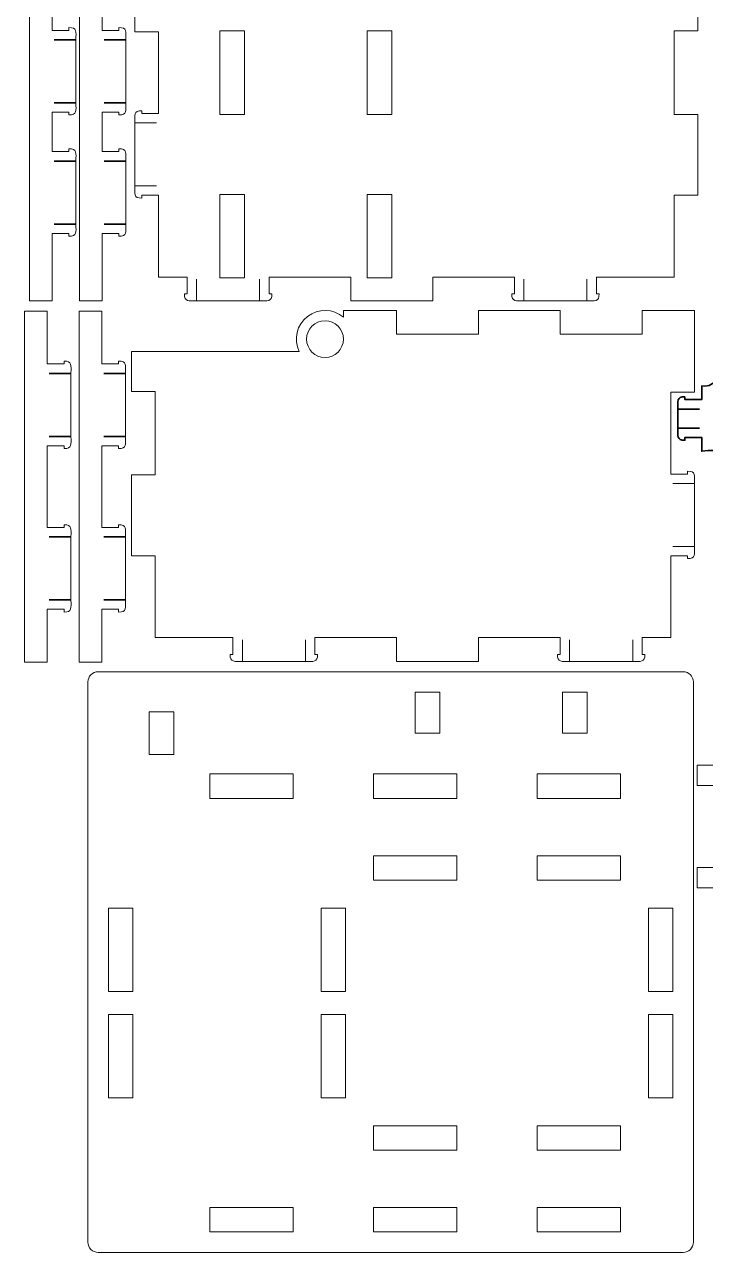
# Model space of a CAD drawing. Header units: millimetres. Extents: x -182 to 182, y -277 to 278.
# Drawn here: x -179.5 to 0.7, y -277.3 to 47.8 of the extents above; entities that cross this region are included whole.
import ezdxf

# ---------------------------------------------------------------- set-up
doc = ezdxf.new("R2010")
doc.units = ezdxf.units.MM
doc.header["$MEASUREMENT"] = 0
doc.layers.add('layer 1', color=7, linetype='Continuous')

msp = doc.modelspace()

# ---------------------------------------------------------------- linework, layer by layer
at = {"layer": 'layer 1', "lineweight": 18}
for points, knots in [([(-144.0271, 24.2917), (-144.0271, 24.2917), (-148.4659, 24.2917), (-148.4659, 24.2917), (-148.4659, 24.2917), (-148.4659, 24.2917), (-148.4659, 25.0242), (-148.4659, 25.0242), (-148.4659, 25.0242), (-150.6577, 25.1269), (-150.3062, 23.772), (-150.3065, 21.9501), (-150.3065, 21.9501), (-150.3065, 21.9501), (-150.3065, 4.9735), (-150.3065, 4.9735), (-150.3065, 4.9735), (-150.3062, 3.1517), (-150.6577, 1.7967), (-148.4659, 1.8994), (-148.4659, 1.8994), (-148.4659, 1.8994), (-148.4659, 2.632), (-148.4659, 2.632), (-148.4659, 2.632), (-148.4659, 2.632), (-144.0271, 2.632), (-144.0271, 2.632), (-144.0271, 2.632), (-144.0271, 2.632), (-144.0271, -19.0278), (-144.0271, -19.0278), (-144.0271, -19.0278), (-144.0271, -19.0278), (-136.4463, -19.0278), (-136.4463, -19.0278), (-136.4463, -19.0278), (-136.4463, -19.0278), (-136.4463, -23.4667), (-136.4463, -23.4667), (-136.4463, -23.4667), (-136.4463, -23.4667), (-137.1788, -23.4667), (-137.1788, -23.4667), (-137.1788, -23.4667), (-137.2815, -25.6585), (-135.9267, -25.307), (-134.1046, -25.3073), (-134.1046, -25.3073), (-134.1046, -25.3073), (-117.1282, -25.3073), (-117.1282, -25.3073), (-117.1282, -25.3073), (-115.3062, -25.307), (-113.9514, -25.6585), (-114.0541, -23.4667), (-114.0541, -23.4667), (-114.0541, -23.4667), (-114.7866, -23.4667), (-114.7866, -23.4667), (-114.7866, -23.4667), (-114.7866, -23.4667), (-114.7866, -19.0278), (-114.7866, -19.0278), (-114.7866, -19.0278), (-114.7866, -19.0278), (-93.1269, -19.0278), (-93.1269, -19.0278), (-93.1269, -19.0278), (-93.1269, -19.0278), (-93.1269, -25.3278), (-93.1269, -25.3278), (-93.1269, -25.3278), (-93.1269, -25.3278), (-71.4673, -25.3278), (-71.4673, -25.3278), (-71.4673, -25.3278), (-71.4673, -25.3278), (-71.4673, -19.0278), (-71.4673, -19.0278), (-71.4673, -19.0278), (-71.4673, -19.0278), (-49.8075, -19.0278), (-49.8075, -19.0278), (-49.8075, -19.0278), (-49.8075, -19.0278), (-49.8075, -23.4667), (-49.8075, -23.4667), (-49.8075, -23.4667), (-49.8075, -23.4667), (-50.54, -23.4667), (-50.54, -23.4667), (-50.54, -23.4667), (-50.6427, -25.6585), (-49.2878, -25.307), (-47.4659, -25.3073), (-47.4659, -25.3073), (-47.4659, -25.3073), (-30.4894, -25.3073), (-30.4894, -25.3073), (-30.4894, -25.3073), (-28.6676, -25.307), (-27.3126, -25.6585), (-27.4152, -23.4667), (-27.4152, -23.4667), (-27.4152, -23.4667), (-28.1478, -23.4667), (-28.1478, -23.4667), (-28.1478, -23.4667), (-28.1478, -23.4667), (-28.1478, -19.0278), (-28.1478, -19.0278), (-28.1478, -19.0278), (-28.1478, -19.0278), (-7.5711, -19.0278), (-7.5711, -19.0278), (-7.5711, -19.0278), (-7.5711, -19.0278), (-7.5711, 2.632), (-7.5711, 2.632), (-7.5711, 2.632), (-7.5711, 2.632), (-1.2715, 2.632), (-1.2715, 2.632), (-1.2715, 2.632), (-1.2715, 2.632), (-1.2715, 24.0615), (-1.2715, 24.0615), (-1.2715, 24.0615), (-1.2715, 24.0615), (-7.5711, 24.0615), (-7.5711, 24.0615), (-7.5711, 24.0615), (-7.5711, 24.0615), (-7.5711, 46.1815), (-7.5711, 46.1815), (-7.5711, 46.1815), (-7.5711, 46.1815), (-1.2715, 46.1815), (-1.2715, 46.1815), (-1.2715, 46.1815), (-1.2715, 46.1815), (-1.2715, 56.7811), (-1.2715, 56.7811), (-1.2715, 56.7811), (-1.2715, 56.7811), (-45.6637, 56.7811), (-45.6637, 56.7811), (-45.6637, 56.7811), (-44.1362, 60.0017), (-45.0584, 63.8516), (-47.8796, 66.03), (-47.8796, 66.03), (-50.701, 68.2087), (-54.6585, 68.1278), (-57.3886, 65.8355), (-57.3886, 65.8355), (-57.3886, 65.8355), (-57.3886, 67.611), (-57.3886, 67.611), (-57.3886, 67.611), (-57.3886, 67.611), (-71.4673, 67.611), (-71.4673, 67.611), (-71.4673, 67.611), (-71.4673, 67.611), (-71.4673, 61.3115), (-71.4673, 61.3115), (-71.4673, 61.3115), (-71.4673, 61.3115), (-93.1269, 61.3115), (-93.1269, 61.3115), (-93.1269, 61.3115), (-93.1269, 61.3115), (-93.1269, 67.611), (-93.1269, 67.611), (-93.1269, 67.611), (-93.1269, 67.611), (-114.7866, 67.611), (-114.7866, 67.611), (-114.7866, 67.611), (-114.7866, 67.611), (-114.7866, 61.3115), (-114.7866, 61.3115), (-114.7866, 61.3115), (-114.7866, 61.3115), (-136.4463, 61.3115), (-136.4463, 61.3115), (-136.4463, 61.3115), (-136.4463, 61.3115), (-136.4463, 67.611), (-136.4463, 67.611), (-136.4463, 67.611), (-136.4463, 67.611), (-150.3267, 67.611), (-150.3267, 67.611), (-150.3267, 67.611), (-150.3267, 67.611), (-150.3267, 45.9514), (-150.3267, 45.9514), (-150.3267, 45.9514), (-150.3267, 45.9514), (-144.0271, 45.9514), (-144.0271, 45.9514), (-144.0271, 45.9514), (-144.0271, 45.9514), (-144.0271, 24.2917), (-144.0271, 24.2917)], [0, 0, 0, 0, 0.01886792, 0.01886792, 0.01886792, 0.01886792, 0.03773585, 0.03773585, 0.03773585, 0.03773585, 0.05660377, 0.05660377, 0.05660377, 0.05660377, 0.0754717, 0.0754717, 0.0754717, 0.0754717, 0.09433962, 0.09433962, 0.09433962, 0.09433962, 0.11320755, 0.11320755, 0.11320755, 0.11320755, 0.13207547, 0.13207547, 0.13207547, 0.13207547, 0.1509434, 0.1509434, 0.1509434, 0.1509434, 0.16981132, 0.16981132, 0.16981132, 0.16981132, 0.18867925, 0.18867925, 0.18867925, 0.18867925, 0.20754717, 0.20754717, 0.20754717, 0.20754717, 0.22641509, 0.22641509, 0.22641509, 0.22641509, 0.24528302, 0.24528302, 0.24528302, 0.24528302, 0.26415094, 0.26415094, 0.26415094, 0.26415094, 0.28301887, 0.28301887, 0.28301887, 0.28301887, 0.30188679, 0.30188679, 0.30188679, 0.30188679, 0.32075472, 0.32075472, 0.32075472, 0.32075472, 0.33962264, 0.33962264, 0.33962264, 0.33962264, 0.35849057, 0.35849057, 0.35849057, 0.35849057, 0.37735849, 0.37735849, 0.37735849, 0.37735849, 0.39622642, 0.39622642, 0.39622642, 0.39622642, 0.41509434, 0.41509434, 0.41509434, 0.41509434, 0.43396226, 0.43396226, 0.43396226, 0.43396226, 0.45283019, 0.45283019, 0.45283019, 0.45283019, 0.47169811, 0.47169811, 0.47169811, 0.47169811, 0.49056604, 0.49056604, 0.49056604, 0.49056604, 0.50943396, 0.50943396, 0.50943396, 0.50943396, 0.52830189, 0.52830189, 0.52830189, 0.52830189, 0.54716981, 0.54716981, 0.54716981, 0.54716981, 0.56603774, 0.56603774, 0.56603774, 0.56603774, 0.58490566, 0.58490566, 0.58490566, 0.58490566, 0.60377358, 0.60377358, 0.60377358, 0.60377358, 0.62264151, 0.62264151, 0.62264151, 0.62264151, 0.64150943, 0.64150943, 0.64150943, 0.64150943, 0.66037736, 0.66037736, 0.66037736, 0.66037736, 0.67924528, 0.67924528, 0.67924528, 0.67924528, 0.69811321, 0.69811321, 0.69811321, 0.69811321, 0.71698113, 0.71698113, 0.71698113, 0.71698113, 0.73584906, 0.73584906, 0.73584906, 0.73584906, 0.75471698, 0.75471698, 0.75471698, 0.75471698, 0.77358491, 0.77358491, 0.77358491, 0.77358491, 0.79245283, 0.79245283, 0.79245283, 0.79245283, 0.81132075, 0.81132075, 0.81132075, 0.81132075, 0.83018868, 0.83018868, 0.83018868, 0.83018868, 0.8490566, 0.8490566, 0.8490566, 0.8490566, 0.86792453, 0.86792453, 0.86792453, 0.86792453, 0.88679245, 0.88679245, 0.88679245, 0.88679245, 0.90566038, 0.90566038, 0.90566038, 0.90566038, 0.9245283, 0.9245283, 0.9245283, 0.9245283, 0.94339623, 0.94339623, 0.94339623, 0.94339623, 0.96226415, 0.96226415, 0.96226415, 0.96226415, 1, 1, 1, 1]), ([(-127.7824, 24.0615), (-127.7824, 24.0615), (-127.7824, 46.1815), (-127.7824, 46.1815), (-127.7824, 46.1815), (-127.7824, 46.1815), (-121.2845, 46.1815), (-121.2845, 46.1815), (-121.2845, 46.1815), (-121.2845, 46.1815), (-121.2845, 24.0615), (-121.2845, 24.0615), (-121.2845, 24.0615), (-121.2845, 24.0615), (-127.7824, 24.0615), (-127.7824, 24.0615)], [0, 0, 0, 0, 0.2, 0.2, 0.2, 0.2, 0.4, 0.4, 0.4, 0.4, 0.6, 0.6, 0.6, 0.6, 1, 1, 1, 1]), ([(-88.795, 24.0615), (-88.795, 24.0615), (-88.795, 46.1815), (-88.795, 46.1815), (-88.795, 46.1815), (-88.795, 46.1815), (-82.297, 46.1815), (-82.297, 46.1815), (-82.297, 46.1815), (-82.297, 46.1815), (-82.297, 24.0615), (-82.297, 24.0615), (-82.297, 24.0615), (-82.297, 24.0615), (-88.795, 24.0615), (-88.795, 24.0615)], [0, 0, 0, 0, 0.2, 0.2, 0.2, 0.2, 0.4, 0.4, 0.4, 0.4, 0.6, 0.6, 0.6, 0.6, 1, 1, 1, 1]), ([(-127.7824, -19.2579), (-127.7824, -19.2579), (-121.2845, -19.2579), (-121.2845, -19.2579), (-121.2845, -19.2579), (-121.2845, -19.2579), (-121.2845, 2.8621), (-121.2845, 2.8621), (-121.2845, 2.8621), (-121.2845, 2.8621), (-127.7824, 2.8621), (-127.7824, 2.8621), (-127.7824, 2.8621), (-127.7824, 2.8621), (-127.7824, -19.2579), (-127.7824, -19.2579)], [0, 0, 0, 0, 0.2, 0.2, 0.2, 0.2, 0.4, 0.4, 0.4, 0.4, 0.6, 0.6, 0.6, 0.6, 1, 1, 1, 1]), ([(-88.795, -19.2579), (-88.795, -19.2579), (-88.795, 2.8621), (-88.795, 2.8621), (-88.795, 2.8621), (-88.795, 2.8621), (-82.297, 2.8621), (-82.297, 2.8621), (-82.297, 2.8621), (-82.297, 2.8621), (-82.297, -19.2579), (-82.297, -19.2579), (-82.297, -19.2579), (-82.297, -19.2579), (-88.795, -19.2579), (-88.795, -19.2579)], [0, 0, 0, 0, 0.2, 0.2, 0.2, 0.2, 0.4, 0.4, 0.4, 0.4, 0.6, 0.6, 0.6, 0.6, 1, 1, 1, 1]), ([(-8.4561, -71.2028), (-8.4561, -71.2028), (-4.0174, -71.2028), (-4.0174, -71.2028), (-4.0174, -71.2028), (-4.0174, -71.2028), (-4.0174, -70.4703), (-4.0174, -70.4703), (-4.0174, -70.4703), (-1.8256, -70.3676), (-2.1771, -71.7225), (-2.1768, -73.5444), (-2.1768, -73.5444), (-2.1768, -73.5444), (-2.1768, -90.521), (-2.1768, -90.521), (-2.1768, -90.521), (-2.1771, -92.3428), (-1.8256, -93.6978), (-4.0174, -93.5951), (-4.0174, -93.5951), (-4.0174, -93.5951), (-4.0174, -92.8625), (-4.0174, -92.8625), (-4.0174, -92.8625), (-4.0174, -92.8625), (-8.4561, -92.8625), (-8.4561, -92.8625), (-8.4561, -92.8625), (-8.4561, -92.8625), (-8.4561, -114.5223), (-8.4561, -114.5223), (-8.4561, -114.5223), (-8.4561, -114.5223), (-16.037, -114.5223), (-16.037, -114.5223), (-16.037, -114.5223), (-16.037, -114.5223), (-16.037, -118.9612), (-16.037, -118.9612), (-16.037, -118.9612), (-16.037, -118.9612), (-15.3045, -118.9612), (-15.3045, -118.9612), (-15.3045, -118.9612), (-15.2018, -121.153), (-16.5566, -120.8015), (-18.3786, -120.8018), (-18.3786, -120.8018), (-18.3786, -120.8018), (-35.3551, -120.8018), (-35.3551, -120.8018), (-35.3551, -120.8018), (-37.1771, -120.8015), (-38.5319, -121.153), (-38.4292, -118.9612), (-38.4292, -118.9612), (-38.4292, -118.9612), (-37.6967, -118.9612), (-37.6967, -118.9612), (-37.6967, -118.9612), (-37.6967, -118.9612), (-37.6967, -114.5223), (-37.6967, -114.5223), (-37.6967, -114.5223), (-37.6967, -114.5223), (-59.3564, -114.5223), (-59.3564, -114.5223), (-59.3564, -114.5223), (-59.3564, -114.5223), (-59.3564, -120.8223), (-59.3564, -120.8223), (-59.3564, -120.8223), (-59.3564, -120.8223), (-81.016, -120.8223), (-81.016, -120.8223), (-81.016, -120.8223), (-81.016, -120.8223), (-81.016, -114.5223), (-81.016, -114.5223), (-81.016, -114.5223), (-81.016, -114.5223), (-102.6758, -114.5223), (-102.6758, -114.5223), (-102.6758, -114.5223), (-102.6758, -114.5223), (-102.6758, -118.9612), (-102.6758, -118.9612), (-102.6758, -118.9612), (-102.6758, -118.9612), (-101.9433, -118.9612), (-101.9433, -118.9612), (-101.9433, -118.9612), (-101.8406, -121.153), (-103.1955, -120.8015), (-105.0174, -120.8018), (-105.0174, -120.8018), (-105.0174, -120.8018), (-121.9939, -120.8018), (-121.9939, -120.8018), (-121.9939, -120.8018), (-123.8157, -120.8015), (-125.1707, -121.153), (-125.0681, -118.9612), (-125.0681, -118.9612), (-125.0681, -118.9612), (-124.3355, -118.9612), (-124.3355, -118.9612), (-124.3355, -118.9612), (-124.3355, -118.9612), (-124.3355, -114.5223), (-124.3355, -114.5223), (-124.3355, -114.5223), (-124.3355, -114.5223), (-144.9122, -114.5223), (-144.9122, -114.5223), (-144.9122, -114.5223), (-144.9122, -114.5223), (-144.9122, -92.8625), (-144.9122, -92.8625), (-144.9122, -92.8625), (-144.9122, -92.8625), (-151.2118, -92.8625), (-151.2118, -92.8625), (-151.2118, -92.8625), (-151.2118, -92.8625), (-151.2118, -71.433), (-151.2118, -71.433), (-151.2118, -71.433), (-151.2118, -71.433), (-144.9122, -71.433), (-144.9122, -71.433), (-144.9122, -71.433), (-144.9122, -71.433), (-144.9122, -49.313), (-144.9122, -49.313), (-144.9122, -49.313), (-144.9122, -49.313), (-151.2118, -49.313), (-151.2118, -49.313), (-151.2118, -49.313), (-151.2118, -49.313), (-151.2118, -38.7134), (-151.2118, -38.7134), (-151.2118, -38.7134), (-151.2118, -38.7134), (-106.8196, -38.7134), (-106.8196, -38.7134), (-106.8196, -38.7134), (-108.3471, -35.4928), (-107.4248, -31.6429), (-104.6037, -29.4645), (-104.6037, -29.4645), (-101.7823, -27.2858), (-97.8247, -27.3667), (-95.0947, -29.659), (-95.0947, -29.659), (-95.0947, -29.659), (-95.0947, -27.8835), (-95.0947, -27.8835), (-95.0947, -27.8835), (-95.0947, -27.8835), (-81.016, -27.8835), (-81.016, -27.8835), (-81.016, -27.8835), (-81.016, -27.8835), (-81.016, -34.183), (-81.016, -34.183), (-81.016, -34.183), (-81.016, -34.183), (-59.3564, -34.183), (-59.3564, -34.183), (-59.3564, -34.183), (-59.3564, -34.183), (-59.3564, -27.8835), (-59.3564, -27.8835), (-59.3564, -27.8835), (-59.3564, -27.8835), (-37.6967, -27.8835), (-37.6967, -27.8835), (-37.6967, -27.8835), (-37.6967, -27.8835), (-37.6967, -34.183), (-37.6967, -34.183), (-37.6967, -34.183), (-37.6967, -34.183), (-16.037, -34.183), (-16.037, -34.183), (-16.037, -34.183), (-16.037, -34.183), (-16.037, -27.8835), (-16.037, -27.8835), (-16.037, -27.8835), (-16.037, -27.8835), (-2.1566, -27.8835), (-2.1566, -27.8835), (-2.1566, -27.8835), (-2.1566, -27.8835), (-2.1566, -49.5431), (-2.1566, -49.5431), (-2.1566, -49.5431), (-2.1566, -49.5431), (-8.4561, -49.5431), (-8.4561, -49.5431), (-8.4561, -49.5431), (-8.4561, -49.5431), (-8.4561, -71.2028), (-8.4561, -71.2028)], [0, 0, 0, 0, 0.01886792, 0.01886792, 0.01886792, 0.01886792, 0.03773585, 0.03773585, 0.03773585, 0.03773585, 0.05660377, 0.05660377, 0.05660377, 0.05660377, 0.0754717, 0.0754717, 0.0754717, 0.0754717, 0.09433962, 0.09433962, 0.09433962, 0.09433962, 0.11320755, 0.11320755, 0.11320755, 0.11320755, 0.13207547, 0.13207547, 0.13207547, 0.13207547, 0.1509434, 0.1509434, 0.1509434, 0.1509434, 0.16981132, 0.16981132, 0.16981132, 0.16981132, 0.18867925, 0.18867925, 0.18867925, 0.18867925, 0.20754717, 0.20754717, 0.20754717, 0.20754717, 0.22641509, 0.22641509, 0.22641509, 0.22641509, 0.24528302, 0.24528302, 0.24528302, 0.24528302, 0.26415094, 0.26415094, 0.26415094, 0.26415094, 0.28301887, 0.28301887, 0.28301887, 0.28301887, 0.30188679, 0.30188679, 0.30188679, 0.30188679, 0.32075472, 0.32075472, 0.32075472, 0.32075472, 0.33962264, 0.33962264, 0.33962264, 0.33962264, 0.35849057, 0.35849057, 0.35849057, 0.35849057, 0.37735849, 0.37735849, 0.37735849, 0.37735849, 0.39622642, 0.39622642, 0.39622642, 0.39622642, 0.41509434, 0.41509434, 0.41509434, 0.41509434, 0.43396226, 0.43396226, 0.43396226, 0.43396226, 0.45283019, 0.45283019, 0.45283019, 0.45283019, 0.47169811, 0.47169811, 0.47169811, 0.47169811, 0.49056604, 0.49056604, 0.49056604, 0.49056604, 0.50943396, 0.50943396, 0.50943396, 0.50943396, 0.52830189, 0.52830189, 0.52830189, 0.52830189, 0.54716981, 0.54716981, 0.54716981, 0.54716981, 0.56603774, 0.56603774, 0.56603774, 0.56603774, 0.58490566, 0.58490566, 0.58490566, 0.58490566, 0.60377358, 0.60377358, 0.60377358, 0.60377358, 0.62264151, 0.62264151, 0.62264151, 0.62264151, 0.64150943, 0.64150943, 0.64150943, 0.64150943, 0.66037736, 0.66037736, 0.66037736, 0.66037736, 0.67924528, 0.67924528, 0.67924528, 0.67924528, 0.69811321, 0.69811321, 0.69811321, 0.69811321, 0.71698113, 0.71698113, 0.71698113, 0.71698113, 0.73584906, 0.73584906, 0.73584906, 0.73584906, 0.75471698, 0.75471698, 0.75471698, 0.75471698, 0.77358491, 0.77358491, 0.77358491, 0.77358491, 0.79245283, 0.79245283, 0.79245283, 0.79245283, 0.81132075, 0.81132075, 0.81132075, 0.81132075, 0.83018868, 0.83018868, 0.83018868, 0.83018868, 0.8490566, 0.8490566, 0.8490566, 0.8490566, 0.86792453, 0.86792453, 0.86792453, 0.86792453, 0.88679245, 0.88679245, 0.88679245, 0.88679245, 0.90566038, 0.90566038, 0.90566038, 0.90566038, 0.9245283, 0.9245283, 0.9245283, 0.9245283, 0.94339623, 0.94339623, 0.94339623, 0.94339623, 0.96226415, 0.96226415, 0.96226415, 0.96226415, 1, 1, 1, 1]), ([(-99.9702, -40.3379), (-102.6617, -40.3379), (-104.8436, -38.1561), (-104.8436, -35.4645), (-104.8436, -35.4645), (-104.8436, -32.7729), (-102.6617, -30.591), (-99.9702, -30.591), (-99.9702, -30.591), (-97.2785, -30.591), (-95.0967, -32.7729), (-95.0967, -35.4645), (-95.0967, -35.4645), (-95.0967, -38.1561), (-97.2785, -40.3379), (-99.97, -40.3379)], [0, 0, 0, 0, 0.2, 0.2, 0.2, 0.2, 0.4, 0.4, 0.4, 0.4, 0.6, 0.6, 0.6, 0.6, 1, 1, 1, 1]), ([(-162.7378, -274.6363), (-162.7378, -276.1307), (-161.5249, -277.3438), (-160.0305, -277.3438), (-160.0305, -277.3438), (-160.0305, -277.3438), (-5.1637, -277.3438), (-5.1637, -277.3438), (-5.1637, -277.3438), (-3.6684, -277.3438), (-2.4561, -276.1316), (-2.4561, -274.6363), (-2.4561, -274.6363), (-2.4561, -274.6363), (-2.4561, -126.2674), (-2.4561, -126.2674), (-2.4561, -126.2674), (-2.4561, -124.773), (-3.6693, -123.56), (-5.1637, -123.56), (-5.1637, -123.56), (-5.1637, -123.56), (-160.0305, -123.56), (-160.0305, -123.56), (-160.0305, -123.56), (-161.5249, -123.56), (-162.7378, -124.773), (-162.7378, -126.2674), (-162.7378, -126.2674), (-162.7378, -126.2674), (-162.7378, -274.6363), (-162.7378, -274.6363)], [0, 0, 0, 0, 0.11111111, 0.11111111, 0.11111111, 0.11111111, 0.22222222, 0.22222222, 0.22222222, 0.22222222, 0.33333333, 0.33333333, 0.33333333, 0.33333333, 0.44444444, 0.44444444, 0.44444444, 0.44444444, 0.55555556, 0.55555556, 0.55555556, 0.55555556, 0.66666667, 0.66666667, 0.66666667, 0.66666667, 0.77777778, 0.77777778, 0.77777778, 0.77777778, 1, 1, 1, 1]), ([(-69.6013, -139.8047), (-69.6013, -139.8047), (-76.0992, -139.8047), (-76.0992, -139.8047), (-76.0992, -139.8047), (-76.0992, -139.8047), (-76.0992, -128.9749), (-76.0992, -128.9749), (-76.0992, -128.9749), (-76.0992, -128.9749), (-69.6013, -128.9749), (-69.6013, -128.9749), (-69.6013, -128.9749), (-69.6013, -128.9749), (-69.6013, -139.8047), (-69.6013, -139.8047)], [0, 0, 0, 0, 0.2, 0.2, 0.2, 0.2, 0.4, 0.4, 0.4, 0.4, 0.6, 0.6, 0.6, 0.6, 1, 1, 1, 1]), ([(-30.6137, -139.8047), (-30.6137, -139.8047), (-37.1117, -139.8047), (-37.1117, -139.8047), (-37.1117, -139.8047), (-37.1117, -139.8047), (-37.1117, -128.9749), (-37.1117, -128.9749), (-37.1117, -128.9749), (-37.1117, -128.9749), (-30.6137, -128.9749), (-30.6137, -128.9749), (-30.6137, -128.9749), (-30.6137, -128.9749), (-30.6137, -139.8047), (-30.6137, -139.8047)], [0, 0, 0, 0, 0.2, 0.2, 0.2, 0.2, 0.4, 0.4, 0.4, 0.4, 0.6, 0.6, 0.6, 0.6, 1, 1, 1, 1]), ([(-146.4931, -145.4497), (-146.4931, -145.4497), (-139.9952, -145.4497), (-139.9952, -145.4497), (-139.9952, -145.4497), (-139.9952, -145.4497), (-139.9952, -134.1597), (-139.9952, -134.1597), (-139.9952, -134.1597), (-139.9952, -134.1597), (-146.4931, -134.1597), (-146.4931, -134.1597), (-146.4931, -134.1597), (-146.4931, -134.1597), (-146.4931, -145.4497), (-146.4931, -145.4497)], [0, 0, 0, 0, 0.2, 0.2, 0.2, 0.2, 0.4, 0.4, 0.4, 0.4, 0.6, 0.6, 0.6, 0.6, 1, 1, 1, 1]), ([(43.5286, -148.2867), (43.5286, -148.2867), (-1.4715, -148.2867), (-1.4715, -148.2867), (-1.4715, -148.2867), (-1.4715, -148.2867), (-1.4715, -153.7017), (-1.4715, -153.7017), (-1.4715, -153.7017), (-1.4715, -153.7017), (4.9573, -153.7017), (4.9573, -153.7017), (4.9573, -153.7017), (4.9573, -153.7017), (4.9573, -175.3612), (4.9573, -175.3612), (4.9573, -175.3612), (4.9573, -175.3612), (-1.4715, -175.3612), (-1.4715, -175.3612), (-1.4715, -175.3612), (-1.4715, -175.3612), (-1.4715, -180.7762), (-1.4715, -180.7762), (-1.4715, -180.7762), (-1.4715, -180.7762), (88.5286, -180.7762), (88.5286, -180.7762), (88.5286, -180.7762), (88.5286, -180.7762), (88.5286, -175.3612), (88.5286, -175.3612), (88.5286, -175.3612), (88.5286, -175.3612), (82.0999, -175.3612), (82.0999, -175.3612), (82.0999, -175.3612), (82.0999, -175.3612), (82.0999, -153.7017), (82.0999, -153.7017), (82.0999, -153.7017), (82.0999, -153.7017), (88.5286, -153.7017), (88.5286, -153.7017), (88.5286, -153.7017), (88.5286, -153.7017), (88.5286, -148.2867), (88.5286, -148.2867), (88.5286, -148.2867), (88.5286, -148.2867), (43.5286, -148.2867), (43.5286, -148.2867)], [0, 0, 0, 0, 0.07142857, 0.07142857, 0.07142857, 0.07142857, 0.14285714, 0.14285714, 0.14285714, 0.14285714, 0.21428571, 0.21428571, 0.21428571, 0.21428571, 0.28571429, 0.28571429, 0.28571429, 0.28571429, 0.35714286, 0.35714286, 0.35714286, 0.35714286, 0.42857143, 0.42857143, 0.42857143, 0.42857143, 0.5, 0.5, 0.5, 0.5, 0.57142857, 0.57142857, 0.57142857, 0.57142857, 0.64285714, 0.64285714, 0.64285714, 0.64285714, 0.71428571, 0.71428571, 0.71428571, 0.71428571, 0.78571429, 0.78571429, 0.78571429, 0.78571429, 0.85714286, 0.85714286, 0.85714286, 0.85714286, 1, 1, 1, 1]), ([(-130.4786, -150.6346), (-130.4786, -150.6346), (-108.3586, -150.6346), (-108.3586, -150.6346), (-108.3586, -150.6346), (-108.3586, -150.6346), (-108.3586, -157.1325), (-108.3586, -157.1325), (-108.3586, -157.1325), (-108.3586, -157.1325), (-130.4786, -157.1325), (-130.4786, -157.1325), (-130.4786, -157.1325), (-130.4786, -157.1325), (-130.4786, -150.6346), (-130.4786, -150.6346)], [0, 0, 0, 0, 0.2, 0.2, 0.2, 0.2, 0.4, 0.4, 0.4, 0.4, 0.6, 0.6, 0.6, 0.6, 1, 1, 1, 1]), ([(-87.1592, -150.6346), (-87.1592, -150.6346), (-65.0392, -150.6346), (-65.0392, -150.6346), (-65.0392, -150.6346), (-65.0392, -150.6346), (-65.0392, -157.1325), (-65.0392, -157.1325), (-65.0392, -157.1325), (-65.0392, -157.1325), (-87.1592, -157.1325), (-87.1592, -157.1325), (-87.1592, -157.1325), (-87.1592, -157.1325), (-87.1592, -150.6346), (-87.1592, -150.6346)], [0, 0, 0, 0, 0.2, 0.2, 0.2, 0.2, 0.4, 0.4, 0.4, 0.4, 0.6, 0.6, 0.6, 0.6, 1, 1, 1, 1]), ([(-43.8398, -150.6346), (-43.8398, -150.6346), (-21.7198, -150.6346), (-21.7198, -150.6346), (-21.7198, -150.6346), (-21.7198, -150.6346), (-21.7198, -157.1325), (-21.7198, -157.1325), (-21.7198, -157.1325), (-21.7198, -157.1325), (-43.8398, -157.1325), (-43.8398, -157.1325), (-43.8398, -157.1325), (-43.8398, -157.1325), (-43.8398, -150.6346), (-43.8398, -150.6346)], [0, 0, 0, 0, 0.2, 0.2, 0.2, 0.2, 0.4, 0.4, 0.4, 0.4, 0.6, 0.6, 0.6, 0.6, 1, 1, 1, 1]), ([(-87.1592, -172.2943), (-87.1592, -172.2943), (-65.0392, -172.2943), (-65.0392, -172.2943), (-65.0392, -172.2943), (-65.0392, -172.2943), (-65.0392, -178.7922), (-65.0392, -178.7922), (-65.0392, -178.7922), (-65.0392, -178.7922), (-87.1592, -178.7922), (-87.1592, -178.7922), (-87.1592, -178.7922), (-87.1592, -178.7922), (-87.1592, -172.2943), (-87.1592, -172.2943)], [0, 0, 0, 0, 0.2, 0.2, 0.2, 0.2, 0.4, 0.4, 0.4, 0.4, 0.6, 0.6, 0.6, 0.6, 1, 1, 1, 1]), ([(-43.8398, -172.2943), (-43.8398, -172.2943), (-21.7198, -172.2943), (-21.7198, -172.2943), (-21.7198, -172.2943), (-21.7198, -172.2943), (-21.7198, -178.7922), (-21.7198, -178.7922), (-21.7198, -178.7922), (-21.7198, -178.7922), (-43.8398, -178.7922), (-43.8398, -178.7922), (-43.8398, -178.7922), (-43.8398, -178.7922), (-43.8398, -172.2943), (-43.8398, -172.2943)], [0, 0, 0, 0, 0.2, 0.2, 0.2, 0.2, 0.4, 0.4, 0.4, 0.4, 0.6, 0.6, 0.6, 0.6, 1, 1, 1, 1]), ([(-150.8251, -208.263), (-150.8251, -208.263), (-157.3229, -208.263), (-157.3229, -208.263), (-157.3229, -208.263), (-157.3229, -208.263), (-157.3229, -186.143), (-157.3229, -186.143), (-157.3229, -186.143), (-157.3229, -186.143), (-150.8251, -186.143), (-150.8251, -186.143), (-150.8251, -186.143), (-150.8251, -186.143), (-150.8251, -208.263), (-150.8251, -208.263)], [0, 0, 0, 0, 0.2, 0.2, 0.2, 0.2, 0.4, 0.4, 0.4, 0.4, 0.6, 0.6, 0.6, 0.6, 1, 1, 1, 1]), ([(-94.5099, -208.263), (-94.5099, -208.263), (-101.0077, -208.263), (-101.0077, -208.263), (-101.0077, -208.263), (-101.0077, -208.263), (-101.0077, -186.143), (-101.0077, -186.143), (-101.0077, -186.143), (-101.0077, -186.143), (-94.5099, -186.143), (-94.5099, -186.143), (-94.5099, -186.143), (-94.5099, -186.143), (-94.5099, -208.263), (-94.5099, -208.263)], [0, 0, 0, 0, 0.2, 0.2, 0.2, 0.2, 0.4, 0.4, 0.4, 0.4, 0.6, 0.6, 0.6, 0.6, 1, 1, 1, 1]), ([(-14.3691, -208.263), (-14.3691, -208.263), (-7.8711, -208.263), (-7.8711, -208.263), (-7.8711, -208.263), (-7.8711, -208.263), (-7.8711, -186.143), (-7.8711, -186.143), (-7.8711, -186.143), (-7.8711, -186.143), (-14.3691, -186.143), (-14.3691, -186.143), (-14.3691, -186.143), (-14.3691, -186.143), (-14.3691, -208.263), (-14.3691, -208.263)], [0, 0, 0, 0, 0.2, 0.2, 0.2, 0.2, 0.4, 0.4, 0.4, 0.4, 0.6, 0.6, 0.6, 0.6, 1, 1, 1, 1]), ([(-150.8251, -236.4206), (-150.8251, -236.4206), (-157.3229, -236.4206), (-157.3229, -236.4206), (-157.3229, -236.4206), (-157.3229, -236.4206), (-157.3229, -214.3006), (-157.3229, -214.3006), (-157.3229, -214.3006), (-157.3229, -214.3006), (-150.8251, -214.3006), (-150.8251, -214.3006), (-150.8251, -214.3006), (-150.8251, -214.3006), (-150.8251, -236.4206), (-150.8251, -236.4206)], [0, 0, 0, 0, 0.2, 0.2, 0.2, 0.2, 0.4, 0.4, 0.4, 0.4, 0.6, 0.6, 0.6, 0.6, 1, 1, 1, 1]), ([(-94.5099, -236.4206), (-94.5099, -236.4206), (-101.0077, -236.4206), (-101.0077, -236.4206), (-101.0077, -236.4206), (-101.0077, -236.4206), (-101.0077, -214.3006), (-101.0077, -214.3006), (-101.0077, -214.3006), (-101.0077, -214.3006), (-94.5099, -214.3006), (-94.5099, -214.3006), (-94.5099, -214.3006), (-94.5099, -214.3006), (-94.5099, -236.4206), (-94.5099, -236.4206)], [0, 0, 0, 0, 0.2, 0.2, 0.2, 0.2, 0.4, 0.4, 0.4, 0.4, 0.6, 0.6, 0.6, 0.6, 1, 1, 1, 1]), ([(-14.3691, -236.4206), (-14.3691, -236.4206), (-7.8711, -236.4206), (-7.8711, -236.4206), (-7.8711, -236.4206), (-7.8711, -236.4206), (-7.8711, -214.3006), (-7.8711, -214.3006), (-7.8711, -214.3006), (-7.8711, -214.3006), (-14.3691, -214.3006), (-14.3691, -214.3006), (-14.3691, -214.3006), (-14.3691, -214.3006), (-14.3691, -236.4206), (-14.3691, -236.4206)], [0, 0, 0, 0, 0.2, 0.2, 0.2, 0.2, 0.4, 0.4, 0.4, 0.4, 0.6, 0.6, 0.6, 0.6, 1, 1, 1, 1]), ([(-87.1592, -250.2692), (-87.1592, -250.2692), (-65.0392, -250.2692), (-65.0392, -250.2692), (-65.0392, -250.2692), (-65.0392, -250.2692), (-65.0392, -243.7712), (-65.0392, -243.7712), (-65.0392, -243.7712), (-65.0392, -243.7712), (-87.1592, -243.7712), (-87.1592, -243.7712), (-87.1592, -243.7712), (-87.1592, -243.7712), (-87.1592, -250.2692), (-87.1592, -250.2692)], [0, 0, 0, 0, 0.2, 0.2, 0.2, 0.2, 0.4, 0.4, 0.4, 0.4, 0.6, 0.6, 0.6, 0.6, 1, 1, 1, 1]), ([(-43.8398, -250.2692), (-43.8398, -250.2692), (-21.7198, -250.2692), (-21.7198, -250.2692), (-21.7198, -250.2692), (-21.7198, -250.2692), (-21.7198, -243.7712), (-21.7198, -243.7712), (-21.7198, -243.7712), (-21.7198, -243.7712), (-43.8398, -243.7712), (-43.8398, -243.7712), (-43.8398, -243.7712), (-43.8398, -243.7712), (-43.8398, -250.2692), (-43.8398, -250.2692)], [0, 0, 0, 0, 0.2, 0.2, 0.2, 0.2, 0.4, 0.4, 0.4, 0.4, 0.6, 0.6, 0.6, 0.6, 1, 1, 1, 1]), ([(-130.4786, -271.9288), (-130.4786, -271.9288), (-108.3586, -271.9288), (-108.3586, -271.9288), (-108.3586, -271.9288), (-108.3586, -271.9288), (-108.3586, -265.4309), (-108.3586, -265.4309), (-108.3586, -265.4309), (-108.3586, -265.4309), (-130.4786, -265.4309), (-130.4786, -265.4309), (-130.4786, -265.4309), (-130.4786, -265.4309), (-130.4786, -271.9288), (-130.4786, -271.9288)], [0, 0, 0, 0, 0.2, 0.2, 0.2, 0.2, 0.4, 0.4, 0.4, 0.4, 0.6, 0.6, 0.6, 0.6, 1, 1, 1, 1]), ([(-87.1592, -271.9288), (-87.1592, -271.9288), (-65.0392, -271.9288), (-65.0392, -271.9288), (-65.0392, -271.9288), (-65.0392, -271.9288), (-65.0392, -265.4309), (-65.0392, -265.4309), (-65.0392, -265.4309), (-65.0392, -265.4309), (-87.1592, -265.4309), (-87.1592, -265.4309), (-87.1592, -265.4309), (-87.1592, -265.4309), (-87.1592, -271.9288), (-87.1592, -271.9288)], [0, 0, 0, 0, 0.2, 0.2, 0.2, 0.2, 0.4, 0.4, 0.4, 0.4, 0.6, 0.6, 0.6, 0.6, 1, 1, 1, 1]), ([(-43.8398, -271.9288), (-43.8398, -271.9288), (-21.7198, -271.9288), (-21.7198, -271.9288), (-21.7198, -271.9288), (-21.7198, -271.9288), (-21.7198, -265.4309), (-21.7198, -265.4309), (-21.7198, -265.4309), (-21.7198, -265.4309), (-43.8398, -265.4309), (-43.8398, -265.4309), (-43.8398, -265.4309), (-43.8398, -265.4309), (-43.8398, -271.9288), (-43.8398, -271.9288)], [0, 0, 0, 0, 0.2, 0.2, 0.2, 0.2, 0.4, 0.4, 0.4, 0.4, 0.6, 0.6, 0.6, 0.6, 1, 1, 1, 1])]:
    msp.add_open_spline(points, degree=3, knots=knots, dxfattribs=at)
at = {"layer": 'layer 1', "lineweight": 20}
for points in [[(-172.1773, 14.1918), (-172.1773, 14.1918), (-167.7385, 14.1918), (-167.7385, 14.1918), (-167.7385, 14.1918), (-167.7385, 14.1918), (-167.7385, 14.9243), (-167.7385, 14.9243), (-167.7385, 14.9243), (-165.5467, 15.027), (-165.8981, 13.6721), (-165.8979, 11.8502), (-165.8979, 11.8502), (-165.8979, 11.8502), (-165.8979, -5.1263), (-165.8979, -5.1263), (-165.8979, -5.1263), (-165.8981, -6.9482), (-165.5467, -8.3031), (-167.7385, -8.2004), (-167.7385, -8.2004), (-167.7385, -8.2004), (-167.7385, -7.4679), (-167.7385, -7.4679), (-167.7385, -7.4679), (-167.7385, -7.4679), (-172.1773, -7.4679), (-172.1773, -7.4679), (-172.1773, -7.4679), (-172.1773, -7.4679), (-172.1773, -25.3279), (-172.1773, -25.3279), (-172.1773, -25.3279), (-172.1773, -25.3279), (-178.1773, -25.3279), (-178.1773, -25.3279), (-178.1773, -25.3279), (-178.1773, -25.3279), (-178.1773, 64.1721), (-178.1773, 64.1721), (-178.1773, 64.1721), (-178.1773, 64.1721), (-172.1773, 64.1721), (-172.1773, 64.1721), (-172.1773, 64.1721), (-172.1773, 64.1721), (-172.1773, 46.3118), (-172.1773, 46.3118), (-172.1773, 46.3118), (-172.1773, 46.3118), (-167.7385, 46.3118), (-167.7385, 46.3118), (-167.7385, 46.3118), (-167.7385, 46.3118), (-167.7385, 47.0443), (-167.7385, 47.0443), (-167.7385, 47.0443), (-165.5467, 47.147), (-165.8981, 45.7921), (-165.8979, 43.9702), (-165.8979, 43.9702), (-165.8979, 43.9702), (-165.8979, 26.9937), (-165.8979, 26.9937), (-165.8979, 26.9937), (-165.8981, 25.1718), (-165.5467, 23.8169), (-167.7385, 23.9196), (-167.7385, 23.9196), (-167.7385, 23.9196), (-167.7385, 24.6521), (-167.7385, 24.6521), (-167.7385, 24.6521), (-167.7385, 24.6521), (-172.1773, 24.6521), (-172.1773, 24.6521), (-172.1773, 24.6521), (-172.1773, 24.6521), (-172.1773, 14.1918), (-172.1773, 14.1918)], [(-158.9773, 14.1918), (-158.9773, 14.1918), (-154.5385, 14.1918), (-154.5385, 14.1918), (-154.5385, 14.1918), (-154.5385, 14.1918), (-154.5385, 14.9243), (-154.5385, 14.9243), (-154.5385, 14.9243), (-152.3467, 15.027), (-152.6982, 13.6721), (-152.6979, 11.8502), (-152.6979, 11.8502), (-152.6979, 11.8502), (-152.6979, -5.1263), (-152.6979, -5.1263), (-152.6979, -5.1263), (-152.6982, -6.9482), (-152.3467, -8.3031), (-154.5385, -8.2004), (-154.5385, -8.2004), (-154.5385, -8.2004), (-154.5385, -7.4679), (-154.5385, -7.4679), (-154.5385, -7.4679), (-154.5385, -7.4679), (-158.9773, -7.4679), (-158.9773, -7.4679), (-158.9773, -7.4679), (-158.9773, -7.4679), (-158.9773, -25.3279), (-158.9773, -25.3279), (-158.9773, -25.3279), (-158.9773, -25.3279), (-164.9773, -25.3279), (-164.9773, -25.3279), (-164.9773, -25.3279), (-164.9773, -25.3279), (-164.9773, 64.1721), (-164.9773, 64.1721), (-164.9773, 64.1721), (-164.9773, 64.1721), (-158.9773, 64.1721), (-158.9773, 64.1721), (-158.9773, 64.1721), (-158.9773, 64.1721), (-158.9773, 46.3118), (-158.9773, 46.3118), (-158.9773, 46.3118), (-158.9773, 46.3118), (-154.5385, 46.3118), (-154.5385, 46.3118), (-154.5385, 46.3118), (-154.5385, 46.3118), (-154.5385, 47.0443), (-154.5385, 47.0443), (-154.5385, 47.0443), (-152.3467, 47.147), (-152.6982, 45.7921), (-152.6979, 43.9702), (-152.6979, 43.9702), (-152.6979, 43.9702), (-152.6979, 26.9937), (-152.6979, 26.9937), (-152.6979, 26.9937), (-152.6982, 25.1718), (-152.3467, 23.8169), (-154.5385, 23.9196), (-154.5385, 23.9196), (-154.5385, 23.9196), (-154.5385, 24.6521), (-154.5385, 24.6521), (-154.5385, 24.6521), (-154.5385, 24.6521), (-158.9773, 24.6521), (-158.9773, 24.6521), (-158.9773, 24.6521), (-158.9773, 24.6521), (-158.9773, 14.1918), (-158.9773, 14.1918)], [(-173.4964, -63.6979), (-173.4964, -63.6979), (-173.4964, -85.3576), (-173.4964, -85.3576), (-173.4964, -85.3576), (-173.4964, -85.3576), (-169.0575, -85.3576), (-169.0575, -85.3576), (-169.0575, -85.3576), (-169.0575, -85.3576), (-169.0575, -84.6251), (-169.0575, -84.6251), (-169.0575, -84.6251), (-166.8658, -84.5224), (-167.2173, -85.8773), (-167.2169, -87.6992), (-167.2169, -87.6992), (-167.2169, -87.6992), (-167.2169, -104.6757), (-167.2169, -104.6757), (-167.2169, -104.6757), (-167.2173, -106.4976), (-166.8658, -107.8525), (-169.0575, -107.7498), (-169.0575, -107.7498), (-169.0575, -107.7498), (-169.0575, -107.0173), (-169.0575, -107.0173), (-169.0575, -107.0173), (-169.0575, -107.0173), (-173.4964, -107.0173), (-173.4964, -107.0173), (-173.4964, -107.0173), (-173.4964, -107.0173), (-173.4964, -121.0279), (-173.4964, -121.0279), (-173.4964, -121.0279), (-173.4964, -121.0279), (-179.4964, -121.0279), (-179.4964, -121.0279), (-179.4964, -121.0279), (-179.4964, -121.0279), (-179.4964, -28.0279), (-179.4964, -28.0279), (-179.4964, -28.0279), (-179.4964, -28.0279), (-173.4964, -28.0279), (-173.4964, -28.0279), (-173.4964, -28.0279), (-173.4964, -28.0279), (-173.4964, -42.0382), (-173.4964, -42.0382), (-173.4964, -42.0382), (-173.4964, -42.0382), (-169.0575, -42.0382), (-169.0575, -42.0382), (-169.0575, -42.0382), (-169.0575, -42.0382), (-169.0575, -41.3057), (-169.0575, -41.3057), (-169.0575, -41.3057), (-166.8658, -41.203), (-167.2173, -42.5579), (-167.2169, -44.3798), (-167.2169, -44.3798), (-167.2169, -44.3798), (-167.2169, -61.3563), (-167.2169, -61.3563), (-167.2169, -61.3563), (-167.2173, -63.1782), (-166.8658, -64.5331), (-169.0575, -64.4304), (-169.0575, -64.4304), (-169.0575, -64.4304), (-169.0575, -63.6979), (-169.0575, -63.6979), (-169.0575, -63.6979), (-169.0575, -63.6979), (-173.4964, -63.6979), (-173.4964, -63.6979)], [(-159.0439, -63.6979), (-159.0439, -63.6979), (-159.0439, -85.3576), (-159.0439, -85.3576), (-159.0439, -85.3576), (-159.0439, -85.3576), (-154.6052, -85.3576), (-154.6052, -85.3576), (-154.6052, -85.3576), (-154.6052, -85.3576), (-154.6052, -84.6251), (-154.6052, -84.6251), (-154.6052, -84.6251), (-152.4134, -84.5224), (-152.7649, -85.8773), (-152.7646, -87.6992), (-152.7646, -87.6992), (-152.7646, -87.6992), (-152.7646, -104.6757), (-152.7646, -104.6757), (-152.7646, -104.6757), (-152.7649, -106.4976), (-152.4134, -107.8525), (-154.6052, -107.7498), (-154.6052, -107.7498), (-154.6052, -107.7498), (-154.6052, -107.0173), (-154.6052, -107.0173), (-154.6052, -107.0173), (-154.6052, -107.0173), (-159.0439, -107.0173), (-159.0439, -107.0173), (-159.0439, -107.0173), (-159.0439, -107.0173), (-159.0439, -121.0279), (-159.0439, -121.0279), (-159.0439, -121.0279), (-159.0439, -121.0279), (-165.0439, -121.0279), (-165.0439, -121.0279), (-165.0439, -121.0279), (-165.0439, -121.0279), (-165.0439, -28.0279), (-165.0439, -28.0279), (-165.0439, -28.0279), (-165.0439, -28.0279), (-159.0439, -28.0279), (-159.0439, -28.0279), (-159.0439, -28.0279), (-159.0439, -28.0279), (-159.0439, -42.0382), (-159.0439, -42.0382), (-159.0439, -42.0382), (-159.0439, -42.0382), (-154.6052, -42.0382), (-154.6052, -42.0382), (-154.6052, -42.0382), (-154.6052, -42.0382), (-154.6052, -41.3057), (-154.6052, -41.3057), (-154.6052, -41.3057), (-152.4134, -41.203), (-152.7649, -42.5579), (-152.7646, -44.3798), (-152.7646, -44.3798), (-152.7646, -44.3798), (-152.7646, -61.3563), (-152.7646, -61.3563), (-152.7646, -61.3563), (-152.7649, -63.1782), (-152.4134, -64.5331), (-154.6052, -64.4304), (-154.6052, -64.4304), (-154.6052, -64.4304), (-154.6052, -63.6979), (-154.6052, -63.6979), (-154.6052, -63.6979), (-154.6052, -63.6979), (-159.0439, -63.6979), (-159.0439, -63.6979)]]:
    msp.add_open_spline(points, degree=3, knots=[0, 0, 0, 0, 0.04761905, 0.04761905, 0.04761905, 0.04761905, 0.0952381, 0.0952381, 0.0952381, 0.0952381, 0.14285714, 0.14285714, 0.14285714, 0.14285714, 0.19047619, 0.19047619, 0.19047619, 0.19047619, 0.23809524, 0.23809524, 0.23809524, 0.23809524, 0.28571429, 0.28571429, 0.28571429, 0.28571429, 0.33333333, 0.33333333, 0.33333333, 0.33333333, 0.38095238, 0.38095238, 0.38095238, 0.38095238, 0.42857143, 0.42857143, 0.42857143, 0.42857143, 0.47619048, 0.47619048, 0.47619048, 0.47619048, 0.52380952, 0.52380952, 0.52380952, 0.52380952, 0.57142857, 0.57142857, 0.57142857, 0.57142857, 0.61904762, 0.61904762, 0.61904762, 0.61904762, 0.66666667, 0.66666667, 0.66666667, 0.66666667, 0.71428571, 0.71428571, 0.71428571, 0.71428571, 0.76190476, 0.76190476, 0.76190476, 0.76190476, 0.80952381, 0.80952381, 0.80952381, 0.80952381, 0.85714286, 0.85714286, 0.85714286, 0.85714286, 0.9047619, 0.9047619, 0.9047619, 0.9047619, 1, 1, 1, 1], dxfattribs=at)
at = {"layer": 'layer 1', "lineweight": 35}
for points in [[(-171.6255, 43.8237), (-171.6255, 43.8237), (-165.8979, 43.8237), (-165.8979, 43.8237)], [(-158.4255, 43.8237), (-158.4255, 43.8237), (-152.6979, 43.8237), (-152.6979, 43.8237)], [(-171.6255, 27.1402), (-171.6255, 27.1402), (-165.8979, 27.1402), (-165.8979, 27.1402)], [(-158.4255, 27.1402), (-158.4255, 27.1402), (-152.6979, 27.1402), (-152.6979, 27.1402)], [(-171.6255, 11.7037), (-171.6255, 11.7037), (-165.8979, 11.7037), (-165.8979, 11.7037)], [(-158.4255, 11.7037), (-158.4255, 11.7037), (-152.6979, 11.7037), (-152.6979, 11.7037)], [(-171.6255, -4.9798), (-171.6255, -4.9798), (-165.8979, -4.9798), (-165.8979, -4.9798)], [(-158.4255, -4.9798), (-158.4255, -4.9798), (-152.6979, -4.9798), (-152.6979, -4.9798)], [(-172.9446, -44.5263), (-172.9446, -44.5263), (-167.2169, -44.5263), (-167.2169, -44.5263)], [(-158.4922, -44.5263), (-158.4922, -44.5263), (-152.7646, -44.5263), (-152.7646, -44.5263)], [(-0.8175, -53.9835), (-0.8175, -53.9835), (-6.5451, -53.9835), (-6.5451, -53.9835)], [(-172.9446, -61.2098), (-172.9446, -61.2098), (-167.2169, -61.2098), (-167.2169, -61.2098)], [(-158.4922, -61.2098), (-158.4922, -61.2098), (-152.7646, -61.2098), (-152.7646, -61.2098)], [(-0.8175, -59.0073), (-0.8175, -59.0073), (-6.5451, -59.0073), (-6.5451, -59.0073)], [(-172.9446, -87.8457), (-172.9446, -87.8457), (-167.2169, -87.8457), (-167.2169, -87.8457)], [(-158.4922, -87.8457), (-158.4922, -87.8457), (-152.7646, -87.8457), (-152.7646, -87.8457)], [(-172.9446, -104.5292), (-172.9446, -104.5292), (-167.2169, -104.5292), (-167.2169, -104.5292)], [(-158.4922, -104.5292), (-158.4922, -104.5292), (-152.7646, -104.5292), (-152.7646, -104.5292)]]:
    msp.add_open_spline(points, degree=3, dxfattribs=at)
at = {"layer": 'layer 1', "lineweight": 18}
for points in [[(-144.5789, 21.8036), (-144.5789, 21.8036), (-150.3065, 21.8036), (-150.3065, 21.8036)], [(-144.5789, 5.1201), (-144.5789, 5.1201), (-150.3065, 5.1201), (-150.3065, 5.1201)], [(-133.9582, -19.5797), (-133.9582, -19.5797), (-133.9582, -25.3073), (-133.9582, -25.3073)], [(-117.2747, -19.5797), (-117.2747, -19.5797), (-117.2747, -25.3073), (-117.2747, -25.3073)], [(-47.3193, -19.5797), (-47.3193, -19.5797), (-47.3193, -25.3073), (-47.3193, -25.3073)], [(-30.6359, -19.5797), (-30.6359, -19.5797), (-30.6359, -25.3073), (-30.6359, -25.3073)], [(-7.9044, -73.6909), (-7.9044, -73.6909), (-2.1768, -73.6909), (-2.1768, -73.6909)], [(-7.9044, -90.3744), (-7.9044, -90.3744), (-2.1768, -90.3744), (-2.1768, -90.3744)], [(-121.8474, -115.0742), (-121.8474, -115.0742), (-121.8474, -120.8018), (-121.8474, -120.8018)], [(-105.1639, -115.0742), (-105.1639, -115.0742), (-105.1639, -120.8018), (-105.1639, -120.8018)], [(-35.2086, -115.0742), (-35.2086, -115.0742), (-35.2086, -120.8018), (-35.2086, -120.8018)], [(-18.5251, -115.0742), (-18.5251, -115.0742), (-18.5251, -120.8018), (-18.5251, -120.8018)]]:
    msp.add_open_spline(points, degree=3, dxfattribs=at)
at = {"layer": 'layer 1', "lineweight": 35}
msp.add_open_spline([(-4.7045, -50.7629), (-4.7045, -50.7629), (-4.7045, -51.4954), (-4.7045, -51.4954), (-4.7045, -51.4954), (-4.7045, -51.4954), (-0.2657, -51.4954), (-0.2657, -51.4954), (-0.2657, -51.4954), (-0.2657, -51.4954), (-0.2657, -47.8526), (-0.2657, -47.8526), (-0.2657, -47.8526), (2.0476, -48.1922), (2.6029, -47.1577), (3.7727, -46.0659), (3.7727, -46.0659), (5.2049, -44.7294), (5.5251, -44.1567), (7.3916, -42.631), (7.3916, -42.631), (8.6403, -41.6104), (8.6814, -41.2402), (10.743, -41.2634), (10.743, -41.2634), (14.2823, -41.3032), (15.0302, -44.1271), (16.4142, -44.2509), (16.4142, -44.2509), (17.7695, -44.372), (19.6979, -41.7742), (20.3028, -41.8582), (20.3028, -41.8582), (20.8076, -41.9282), (21.1528, -42.6181), (21.0773, -43.3856), (21.0773, -43.3856), (20.9475, -44.7052), (18.282, -46.7046), (17.0046, -47.3267), (17.0046, -47.3267), (19.2607, -48.3822), (20.2152, -50.0466), (20.5093, -52.4715), (20.5093, -52.4715), (20.5617, -52.904), (19.9976, -54.8839), (22.1229, -54.873), (22.1229, -54.873), (22.9445, -54.8687), (23.6809, -53.919), (26.0054, -53.6339), (26.0054, -53.6339), (27.1033, -53.499), (28.3331, -53.4996), (29.352, -53.8565), (29.352, -53.8565), (30.316, -54.1942), (32.2432, -55.0242), (31.984, -55.629), (31.984, -55.629), (31.8463, -55.95), (31.0921, -56.3221), (30.6099, -56.6037), (30.6099, -56.6037), (29.8726, -57.0347), (28.4523, -56.9711), (28.2296, -57.5934), (28.2296, -57.5934), (28.0661, -58.0498), (28.7519, -58.8461), (28.6614, -59.4347), (28.6614, -59.4347), (28.5921, -59.8853), (27.9928, -60.3995), (28.0423, -60.7418), (28.0423, -60.7418), (28.1176, -61.262), (29.465, -61.2308), (30.0425, -61.6548), (30.0425, -61.6548), (30.6612, -62.1089), (31.5735, -62.9186), (31.5914, -63.4292), (31.5914, -63.4292), (31.6166, -64.1414), (29.7818, -64.8179), (28.7584, -65.0935), (28.7584, -65.0935), (27.8284, -65.3443), (26.69, -64.851), (25.772, -65.1532), (25.772, -65.1532), (24.8662, -65.4515), (24.2936, -66.5874), (21.7542, -66.4679), (21.7542, -66.4679), (20.9684, -66.4308), (20.176, -65.7928), (19.4214, -65.8846), (19.4214, -65.8846), (18.7498, -65.9665), (17.0784, -67.2532), (14.2538, -67.4391), (14.2538, -67.4391), (12.907, -67.5279), (11.5029, -67.2151), (10.1715, -66.9106), (10.1715, -66.9106), (7.1895, -66.2288), (4.7195, -64.2922), (-0.2657, -65.18), (-0.2657, -65.18), (-0.2657, -65.18), (-0.2657, -61.4954), (-0.2657, -61.4954), (-0.2657, -61.4954), (-0.2657, -61.4954), (-4.7045, -61.4954), (-4.7045, -61.4954), (-4.7045, -61.4954), (-4.7045, -61.4954), (-4.7045, -62.2278), (-4.7045, -62.2278), (-4.7045, -62.2278), (-6.8963, -62.3305), (-6.5448, -60.9757), (-6.5451, -59.1537), (-6.5451, -59.1537), (-6.5451, -59.1537), (-6.5451, -53.837), (-6.5451, -53.837), (-6.5451, -53.837), (-6.5448, -52.0151), (-6.8963, -50.6602), (-4.7045, -50.7629)], degree=3, knots=[0, 0, 0, 0, 0.02857143, 0.02857143, 0.02857143, 0.02857143, 0.05714286, 0.05714286, 0.05714286, 0.05714286, 0.08571429, 0.08571429, 0.08571429, 0.08571429, 0.11428571, 0.11428571, 0.11428571, 0.11428571, 0.14285714, 0.14285714, 0.14285714, 0.14285714, 0.17142857, 0.17142857, 0.17142857, 0.17142857, 0.2, 0.2, 0.2, 0.2, 0.22857143, 0.22857143, 0.22857143, 0.22857143, 0.25714286, 0.25714286, 0.25714286, 0.25714286, 0.28571429, 0.28571429, 0.28571429, 0.28571429, 0.31428571, 0.31428571, 0.31428571, 0.31428571, 0.34285714, 0.34285714, 0.34285714, 0.34285714, 0.37142857, 0.37142857, 0.37142857, 0.37142857, 0.4, 0.4, 0.4, 0.4, 0.42857143, 0.42857143, 0.42857143, 0.42857143, 0.45714286, 0.45714286, 0.45714286, 0.45714286, 0.48571429, 0.48571429, 0.48571429, 0.48571429, 0.51428571, 0.51428571, 0.51428571, 0.51428571, 0.54285714, 0.54285714, 0.54285714, 0.54285714, 0.57142857, 0.57142857, 0.57142857, 0.57142857, 0.6, 0.6, 0.6, 0.6, 0.62857143, 0.62857143, 0.62857143, 0.62857143, 0.65714286, 0.65714286, 0.65714286, 0.65714286, 0.68571429, 0.68571429, 0.68571429, 0.68571429, 0.71428571, 0.71428571, 0.71428571, 0.71428571, 0.74285714, 0.74285714, 0.74285714, 0.74285714, 0.77142857, 0.77142857, 0.77142857, 0.77142857, 0.8, 0.8, 0.8, 0.8, 0.82857143, 0.82857143, 0.82857143, 0.82857143, 0.85714286, 0.85714286, 0.85714286, 0.85714286, 0.88571429, 0.88571429, 0.88571429, 0.88571429, 0.91428571, 0.91428571, 0.91428571, 0.91428571, 0.94285714, 0.94285714, 0.94285714, 0.94285714, 1, 1, 1, 1], dxfattribs=at)

doc.saveas('drawing.dxf')
